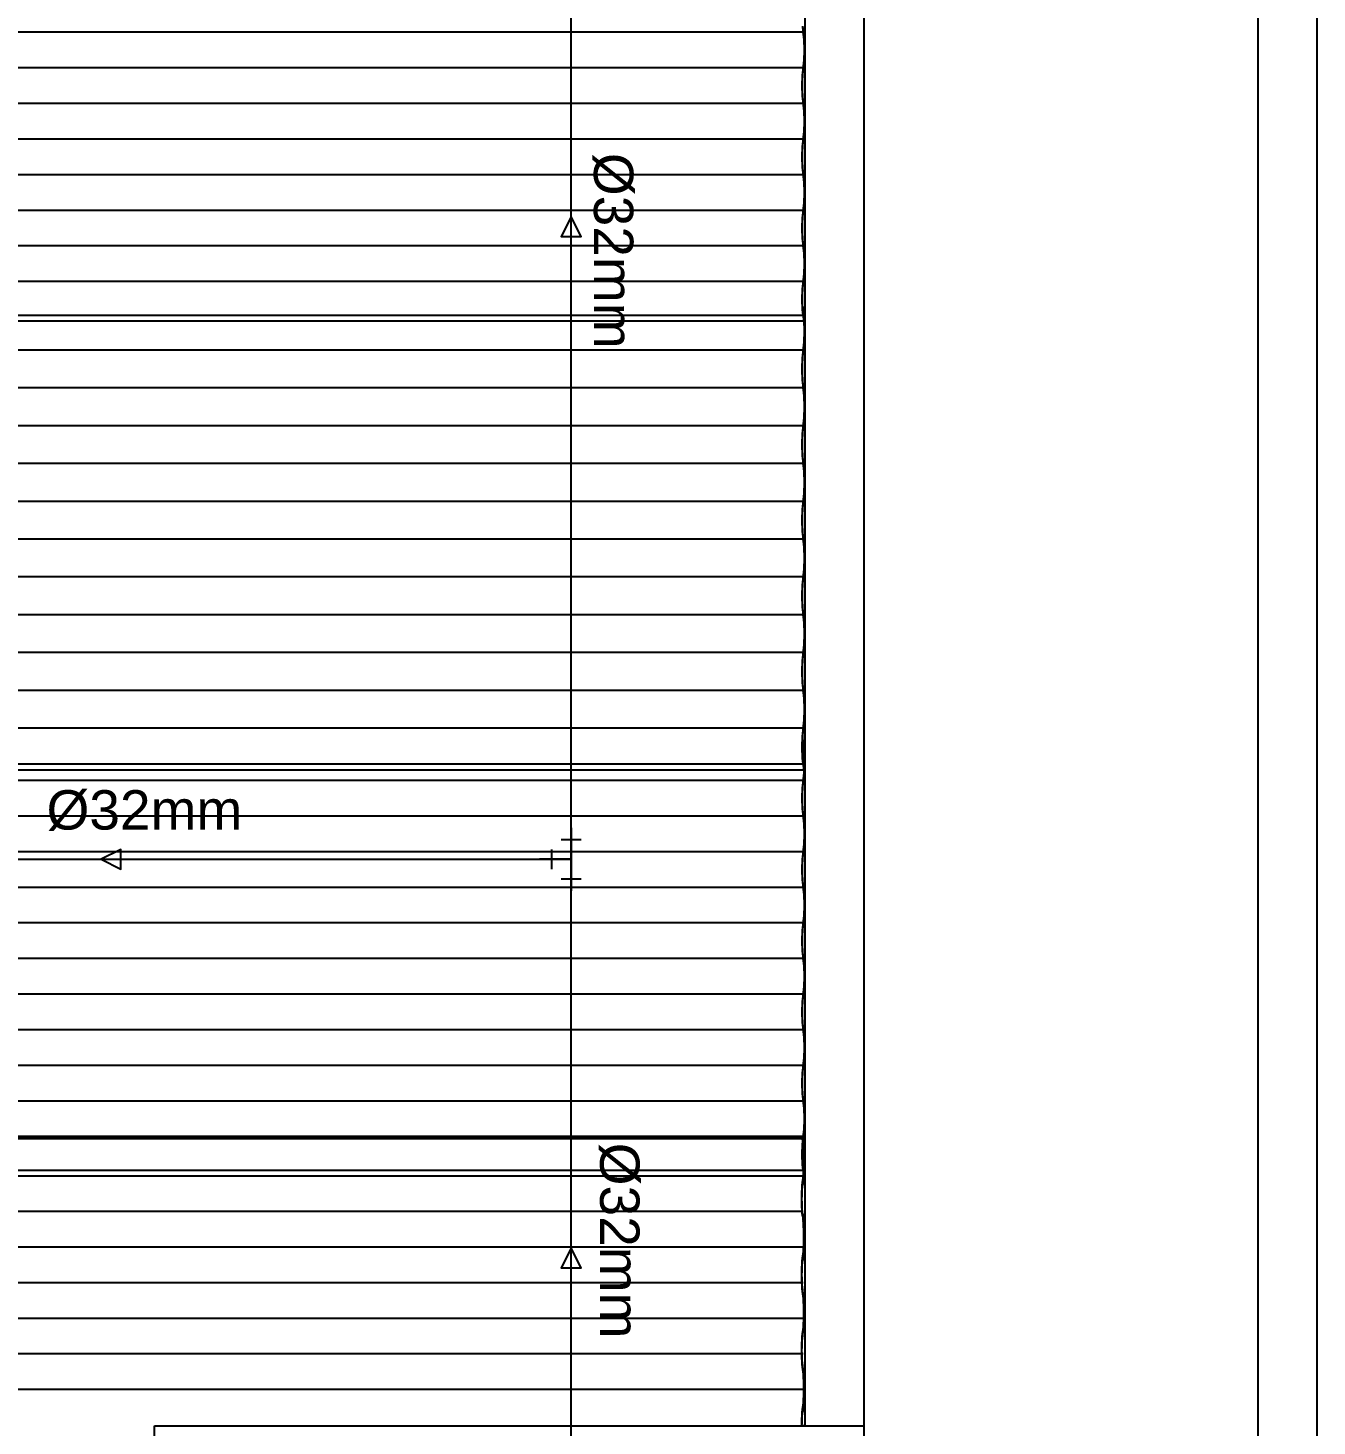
# Model space of a CAD drawing. Header units: millimetres. Extents: x 5512 to 5596, y 903 to 1082.
# Drawn here: x 5570.79 to 5576.09, y 985.85 to 991.6 of the extents above; entities that cross this region are included whole.
import ezdxf
from ezdxf.enums import TextEntityAlignment as Align

# ---------------------------------------------------------------- set-up
doc = ezdxf.new("R2010")
doc.units = ezdxf.units.MM
for name, color, linetype in [('0-COTAS', 8, 'Continuous'), ('AF', 5, 'Continuous'), ('CONEXOES', 3, 'Continuous'), ('TEXTO', 3, 'Continuous')]:
    doc.layers.add(name, color=color, linetype=linetype)
doc.styles.get("Standard").update_dxf_attribs({"font": 'arial.ttf'})

msp = doc.modelspace()

# ---------------------------------------------------------------- linework, layer by layer
at = {"layer": '0-COTAS'}
for p, q in [((5576.0936, 972.1628), (5576.0936, 1019.9533)), ((5575.8506, 1019.7103), (5575.8506, 972.4058)), ((5574.2306, 997.0305), (5574.2306, 985.8526)), ((5573.9876, 996.7875), (5573.9876, 985.8526)), ((5573.9807, 991.5904), (5573.9795, 991.6009)), ((5573.9814, 991.5977), (5573.9804, 991.607)), ((5573.9819, 991.5817), (5573.9807, 991.5904)), ((5573.9814, 991.5977), (5573.9839, 991.5802)), ((5573.9819, 991.5817), (5567.9911, 991.5817)), ((5573.9832, 991.573), (5573.9819, 991.5817)), ((5573.9843, 991.5624), (5573.9832, 991.573)), ((5573.9851, 991.5685), (5573.9839, 991.5802)), ((5573.9852, 991.5504), (5573.9843, 991.5624)), ((5573.9861, 991.5551), (5573.9851, 991.5685)), ((5573.9859, 991.5371), (5573.9852, 991.5504)), ((5573.9863, 991.523), (5573.9859, 991.5371)), ((5573.9869, 991.5403), (5573.9861, 991.5551)), ((5573.9873, 991.5246), (5573.9869, 991.5403)), ((5573.9852, 991.4666), (5573.9859, 991.4799)), ((5573.9859, 991.4799), (5573.9863, 991.494)), ((5573.9861, 991.4619), (5573.9869, 991.4767)), ((5573.9864, 991.5085), (5573.9863, 991.523)), ((5573.9863, 991.494), (5573.9864, 991.5085)), ((5573.9869, 991.4767), (5573.9873, 991.4923)), ((5573.9875, 991.5085), (5573.9873, 991.5246)), ((5573.9873, 991.4923), (5573.9875, 991.5085)), ((5573.9819, 991.4353), (5567.9911, 991.4353)), ((5573.9787, 991.4039), (5573.9795, 991.416)), ((5573.9795, 991.416), (5573.9807, 991.4266)), ((5573.9804, 991.4099), (5573.9814, 991.4193)), ((5573.9807, 991.4266), (5573.9819, 991.4353)), ((5573.9814, 991.4193), (5573.9839, 991.4367)), ((5573.9819, 991.4353), (5573.9832, 991.444)), ((5573.9832, 991.444), (5573.9843, 991.4545)), ((5573.9839, 991.4367), (5573.9851, 991.4484)), ((5573.9843, 991.4545), (5573.9852, 991.4666)), ((5573.9851, 991.4484), (5573.9861, 991.4619)), ((5573.9775, 991.362), (5573.9776, 991.3765)), ((5573.9776, 991.3475), (5573.9775, 991.362)), ((5573.9776, 991.3765), (5573.978, 991.3906)), ((5573.978, 991.3906), (5573.9787, 991.4039)), ((5573.9785, 991.362), (5573.9787, 991.3749)), ((5573.9787, 991.3492), (5573.9785, 991.362)), ((5573.9787, 991.3749), (5573.979, 991.3874)), ((5573.979, 991.3874), (5573.9796, 991.3992)), ((5573.9796, 991.3992), (5573.9804, 991.4099)), ((5573.978, 991.3334), (5573.9776, 991.3475)), ((5573.9787, 991.3202), (5573.978, 991.3334)), ((5573.979, 991.3367), (5573.9787, 991.3492)), ((5573.9795, 991.3081), (5573.9787, 991.3202)), ((5573.9796, 991.3249), (5573.979, 991.3367)), ((5573.9807, 991.2975), (5573.9795, 991.3081)), ((5573.9804, 991.3142), (5573.9796, 991.3249)), ((5573.9814, 991.3048), (5573.9804, 991.3142)), ((5573.9839, 991.2874), (5573.9814, 991.3048)), ((5573.9819, 991.2888), (5567.9911, 991.2888)), ((5573.9819, 991.2888), (5573.9807, 991.2975)), ((5573.9832, 991.2801), (5573.9819, 991.2888)), ((5573.9843, 991.2696), (5573.9832, 991.2801)), ((5573.9851, 991.2757), (5573.9839, 991.2874)), ((5573.9852, 991.2575), (5573.9843, 991.2696)), ((5573.9861, 991.2622), (5573.9851, 991.2757)), ((5573.9859, 991.2442), (5573.9852, 991.2575)), ((5573.9863, 991.2301), (5573.9859, 991.2442)), ((5573.9869, 991.2474), (5573.9861, 991.2622)), ((5573.9873, 991.2318), (5573.9869, 991.2474)), ((5573.9852, 991.1737), (5573.9859, 991.187)), ((5573.9859, 991.187), (5573.9863, 991.2011)), ((5573.9864, 991.2156), (5573.9863, 991.2301)), ((5573.9863, 991.2011), (5573.9864, 991.2156)), ((5573.9869, 991.1838), (5573.9873, 991.1995)), ((5573.9875, 991.2156), (5573.9873, 991.2318)), ((5573.9873, 991.1995), (5573.9875, 991.2156)), ((5573.9819, 991.1424), (5567.9911, 991.1424)), ((5573.9795, 991.1231), (5573.9807, 991.1337)), ((5573.9807, 991.1337), (5573.9819, 991.1424)), ((5573.9814, 991.1264), (5573.9839, 991.1438)), ((5573.9819, 991.1424), (5573.9832, 991.1511)), ((5573.9832, 991.1511), (5573.9843, 991.1617)), ((5573.9839, 991.1438), (5573.9851, 991.1556)), ((5573.9843, 991.1617), (5573.9852, 991.1737)), ((5573.9851, 991.1556), (5573.9861, 991.169)), ((5573.9861, 991.169), (5573.9869, 991.1838)), ((5573.9775, 991.0692), (5573.9776, 991.0837)), ((5573.9776, 991.0837), (5573.978, 991.0978)), ((5573.978, 991.0978), (5573.9787, 991.1111)), ((5573.9785, 991.0692), (5573.9787, 991.0821)), ((5573.9787, 991.1111), (5573.9795, 991.1231)), ((5573.9787, 991.0821), (5573.979, 991.0946)), ((5573.979, 991.0946), (5573.9796, 991.1063)), ((5573.9796, 991.1063), (5573.9804, 991.1171)), ((5573.9804, 991.1171), (5573.9814, 991.1264)), ((5573.9776, 991.0547), (5573.9775, 991.0692)), ((5573.978, 991.0406), (5573.9776, 991.0547)), ((5573.9787, 991.0273), (5573.978, 991.0406)), ((5573.9787, 991.0563), (5573.9785, 991.0692)), ((5573.979, 991.0438), (5573.9787, 991.0563)), ((5573.9795, 991.0152), (5573.9787, 991.0273)), ((5573.9796, 991.032), (5573.979, 991.0438)), ((5573.9807, 991.0047), (5573.9795, 991.0152)), ((5573.9804, 991.0213), (5573.9796, 991.032)), ((5573.9814, 991.0119), (5573.9804, 991.0213)), ((5573.9819, 990.996), (5567.9911, 990.996)), ((5573.9819, 990.996), (5573.9807, 991.0047)), ((5573.9839, 990.9945), (5573.9814, 991.0119)), ((5573.9832, 990.9873), (5573.9819, 990.996)), ((5573.9843, 990.9767), (5573.9832, 990.9873)), ((5573.9851, 990.9828), (5573.9839, 990.9945)), ((5573.9852, 990.9646), (5573.9843, 990.9767)), ((5573.9861, 990.9693), (5573.9851, 990.9828)), ((5573.9859, 990.9514), (5573.9852, 990.9646)), ((5573.9869, 990.9546), (5573.9861, 990.9693)), ((5573.9863, 990.9373), (5573.9859, 990.9514)), ((5573.9859, 990.8942), (5573.9863, 990.9082)), ((5573.9864, 990.9228), (5573.9863, 990.9373)), ((5573.9863, 990.9082), (5573.9864, 990.9228)), ((5573.9873, 990.9389), (5573.9869, 990.9546)), ((5573.9869, 990.8909), (5573.9873, 990.9066)), ((5573.9875, 990.9228), (5573.9873, 990.9389)), ((5573.9873, 990.9066), (5573.9875, 990.9228)), ((5573.9819, 990.8495), (5567.9911, 990.8495)), ((5573.9795, 990.8303), (5573.9807, 990.8408)), ((5573.9807, 990.8408), (5573.9819, 990.8495)), ((5573.9839, 990.851), (5573.9814, 990.8336)), ((5573.9819, 990.8495), (5573.9832, 990.8582)), ((5573.9832, 990.8582), (5573.9843, 990.8688)), ((5573.9839, 990.851), (5573.9851, 990.8627)), ((5573.9843, 990.8688), (5573.9852, 990.8809)), ((5573.9851, 990.8627), (5573.9861, 990.8762)), ((5573.9852, 990.8809), (5573.9859, 990.8942)), ((5573.9861, 990.8762), (5573.9869, 990.8909)), ((5573.9775, 990.7763), (5573.9776, 990.7908)), ((5573.9776, 990.7908), (5573.978, 990.8049)), ((5573.978, 990.8049), (5573.9787, 990.8182)), ((5573.9785, 990.7763), (5573.9787, 990.7892)), ((5573.9787, 990.8182), (5573.9795, 990.8303)), ((5573.9787, 990.7892), (5573.979, 990.8017)), ((5573.979, 990.8017), (5573.9796, 990.8135)), ((5573.9796, 990.8135), (5573.9804, 990.8242)), ((5573.9804, 990.8242), (5573.9814, 990.8336)), ((5573.9776, 990.7618), (5573.9775, 990.7763)), ((5573.978, 990.7477), (5573.9776, 990.7618)), ((5573.9787, 990.7344), (5573.978, 990.7477)), ((5573.9787, 990.7635), (5573.9785, 990.7763)), ((5573.979, 990.7509), (5573.9787, 990.7635)), ((5573.9795, 990.7224), (5573.9787, 990.7344)), ((5573.9796, 990.7392), (5573.979, 990.7509)), ((5573.9804, 990.7284), (5573.9796, 990.7392)), ((5573.9814, 990.7191), (5573.9804, 990.7284)), ((5573.9819, 990.7031), (5567.9911, 990.7031)), ((5573.9807, 990.7118), (5573.9795, 990.7224)), ((5573.9819, 990.7031), (5573.9807, 990.7118)), ((5573.9839, 990.7017), (5573.9814, 990.7191)), ((5573.9832, 990.6944), (5573.9819, 990.7031)), ((5573.9843, 990.6839), (5573.9832, 990.6944)), ((5573.9851, 990.6899), (5573.9839, 990.7017)), ((5573.9852, 990.6718), (5573.9843, 990.6839)), ((5573.9861, 990.6765), (5573.9851, 990.6899)), ((5573.9859, 990.6585), (5573.9852, 990.6718)), ((5573.9869, 990.6617), (5573.9861, 990.6765)), ((5573.9863, 990.6444), (5573.9859, 990.6585)), ((5573.9859, 990.6013), (5573.9863, 990.6154)), ((5573.9864, 990.6299), (5573.9863, 990.6444)), ((5573.9863, 990.6154), (5573.9864, 990.6299)), ((5573.9873, 990.646), (5573.9869, 990.6617)), ((5573.9869, 990.5981), (5573.9873, 990.6138)), ((5573.9875, 990.6299), (5573.9873, 990.646)), ((5573.9873, 990.6138), (5573.9875, 990.6299)), ((5573.9819, 990.5567), (5567.9911, 990.5567)), ((5573.9807, 990.548), (5573.9819, 990.5567)), ((5573.9814, 990.5407), (5573.9839, 990.5581)), ((5573.9819, 990.5567), (5573.9832, 990.5654)), ((5573.9832, 990.5654), (5573.9843, 990.5759)), ((5573.9839, 990.5581), (5573.9851, 990.5699)), ((5573.9843, 990.5759), (5573.9852, 990.588)), ((5573.9851, 990.5699), (5573.9861, 990.5833)), ((5573.9852, 990.588), (5573.9859, 990.6013)), ((5573.9861, 990.5833), (5573.9869, 990.5981)), ((5573.9775, 990.4835), (5573.9776, 990.498)), ((5573.9776, 990.498), (5573.978, 990.5121)), ((5573.978, 990.5121), (5573.9787, 990.5253)), ((5573.9785, 990.4835), (5573.9787, 990.4963)), ((5573.9787, 990.5253), (5573.9795, 990.5374)), ((5573.9787, 990.4963), (5573.979, 990.5088)), ((5573.979, 990.5088), (5573.9796, 990.5206)), ((5573.9795, 990.5374), (5573.9807, 990.548)), ((5573.9796, 990.5206), (5573.9804, 990.5313)), ((5573.9804, 990.5313), (5573.9814, 990.5407)), ((5573.9776, 990.469), (5573.9775, 990.4835)), ((5573.978, 990.4549), (5573.9776, 990.469)), ((5573.9787, 990.4416), (5573.978, 990.4549)), ((5573.9787, 990.4706), (5573.9785, 990.4835)), ((5573.979, 990.4581), (5573.9787, 990.4706)), ((5573.9795, 990.4295), (5573.9787, 990.4416)), ((5573.9793, 990.4529), (5573.979, 990.4581)), ((5573.9816, 990.4529), (5573.9793, 990.4529)), ((5573.9796, 990.4464), (5573.9793, 990.4529)), ((5573.9808, 990.4464), (5573.9796, 990.4464)), ((5573.9796, 990.4463), (5573.9796, 990.4464)), ((5573.9804, 990.4356), (5573.9796, 990.4463)), ((5573.9808, 990.4464), (5573.9816, 990.4529)), ((5573.9825, 990.4292), (5573.9808, 990.4464)), ((5573.9839, 990.4292), (5573.9816, 990.4529)), ((5567.9898, 990.419), (5573.9807, 990.419)), ((5567.9945, 990.3955), (5573.9831, 990.3955)), ((5573.9807, 990.419), (5573.9795, 990.4295)), ((5573.9804, 990.4356), (5573.9819, 990.4215)), ((5573.9807, 990.419), (5573.9831, 990.3955)), ((5573.9832, 990.4215), (5573.9819, 990.4215)), ((5573.9819, 990.4215), (5573.9838, 990.4028)), ((5573.9839, 990.4292), (5573.9825, 990.4292)), ((5573.9832, 990.4215), (5573.9825, 990.4292)), ((5573.9838, 990.4028), (5573.9831, 990.3955)), ((5573.9832, 990.4215), (5573.9839, 990.4292)), ((5573.9832, 990.4215), (5573.9843, 990.4103)), ((5573.9839, 990.4292), (5573.9851, 990.4168)), ((5573.9852, 990.3975), (5573.9843, 990.4103)), ((5573.9861, 990.4025), (5573.9851, 990.4168)), ((5573.9859, 990.3834), (5573.9852, 990.3975)), ((5573.9863, 990.3684), (5573.9859, 990.3834)), ((5573.9869, 990.3868), (5573.9861, 990.4025)), ((5573.9873, 990.3701), (5573.9869, 990.3868)), ((5573.9852, 990.3085), (5573.9859, 990.3226)), ((5573.9859, 990.3226), (5573.9863, 990.3376)), ((5573.9864, 990.353), (5573.9863, 990.3684)), ((5573.9863, 990.3376), (5573.9864, 990.353)), ((5573.9869, 990.3192), (5573.9873, 990.3358)), ((5573.9875, 990.353), (5573.9873, 990.3701)), ((5573.9873, 990.3358), (5573.9875, 990.353)), ((5573.9819, 990.2752), (5567.9911, 990.2752)), ((5573.9795, 990.2548), (5573.9807, 990.266)), ((5573.9807, 990.266), (5573.9819, 990.2752)), ((5573.9839, 990.2768), (5573.9814, 990.2583)), ((5573.9819, 990.2752), (5573.9832, 990.2845)), ((5573.9832, 990.2845), (5573.9843, 990.2957)), ((5573.9839, 990.2768), (5573.9851, 990.2892)), ((5573.9843, 990.2957), (5573.9852, 990.3085)), ((5573.9851, 990.2892), (5573.9861, 990.3035)), ((5573.9861, 990.3035), (5573.9869, 990.3192)), ((5573.9775, 990.1975), (5573.9776, 990.2129)), ((5573.9776, 990.2129), (5573.978, 990.2279)), ((5573.978, 990.2279), (5573.9787, 990.242)), ((5573.9785, 990.1975), (5573.9787, 990.2111)), ((5573.9787, 990.242), (5573.9795, 990.2548)), ((5573.9787, 990.2111), (5573.979, 990.2244)), ((5573.979, 990.2244), (5573.9796, 990.2369)), ((5573.9796, 990.2369), (5573.9804, 990.2483)), ((5573.9804, 990.2483), (5573.9814, 990.2583)), ((5573.9776, 990.1821), (5573.9775, 990.1975)), ((5573.978, 990.1671), (5573.9776, 990.1821)), ((5573.9787, 990.153), (5573.978, 990.1671)), ((5573.9787, 990.1838), (5573.9785, 990.1975)), ((5573.979, 990.1705), (5573.9787, 990.1838)), ((5573.9795, 990.1402), (5573.9787, 990.153)), ((5573.9796, 990.158), (5573.979, 990.1705)), ((5573.9804, 990.1466), (5573.9796, 990.158)), ((5573.9819, 990.1197), (5567.9911, 990.1197)), ((5573.9807, 990.129), (5573.9795, 990.1402)), ((5573.9814, 990.1367), (5573.9804, 990.1466)), ((5573.9819, 990.1197), (5573.9807, 990.129)), ((5573.9814, 990.1367), (5573.9839, 990.1182)), ((5573.9832, 990.1105), (5573.9819, 990.1197)), ((5573.9843, 990.0993), (5573.9832, 990.1105)), ((5573.9851, 990.1057), (5573.9839, 990.1182)), ((5573.9852, 990.0864), (5573.9843, 990.0993)), ((5573.9861, 990.0915), (5573.9851, 990.1057)), ((5573.9859, 990.0723), (5573.9852, 990.0864)), ((5573.9863, 990.0574), (5573.9859, 990.0723)), ((5573.9869, 990.0758), (5573.9861, 990.0915)), ((5573.9864, 990.042), (5573.9863, 990.0574)), ((5573.9863, 990.0266), (5573.9864, 990.042)), ((5573.9873, 990.0591), (5573.9869, 990.0758)), ((5573.9875, 990.042), (5573.9873, 990.0591)), ((5573.9873, 990.0248), (5573.9875, 990.042)), ((5573.9832, 989.9735), (5573.9843, 989.9847)), ((5573.9839, 989.9657), (5573.9851, 989.9782)), ((5573.9843, 989.9847), (5573.9852, 989.9975)), ((5573.9851, 989.9782), (5573.9861, 989.9925)), ((5573.9852, 989.9975), (5573.9859, 990.0116)), ((5573.9859, 990.0116), (5573.9863, 990.0266)), ((5573.9861, 989.9925), (5573.9869, 990.0082)), ((5573.9869, 990.0082), (5573.9873, 990.0248)), ((5573.9819, 989.9642), (5567.9911, 989.9642)), ((5573.978, 989.9168), (5573.9787, 989.9309)), ((5573.9787, 989.9309), (5573.9795, 989.9438)), ((5573.979, 989.9134), (5573.9796, 989.9259)), ((5573.9795, 989.9438), (5573.9807, 989.955)), ((5573.9796, 989.9259), (5573.9804, 989.9373)), ((5573.9804, 989.9373), (5573.9814, 989.9472)), ((5573.9807, 989.955), (5573.9819, 989.9642)), ((5573.9839, 989.9657), (5573.9814, 989.9472)), ((5573.9819, 989.9642), (5573.9832, 989.9735)), ((5573.9775, 989.8865), (5573.9776, 989.9019)), ((5573.9776, 989.871), (5573.9775, 989.8865)), ((5573.9776, 989.9019), (5573.978, 989.9168)), ((5573.978, 989.8561), (5573.9776, 989.871)), ((5573.9785, 989.8865), (5573.9787, 989.9001)), ((5573.9787, 989.8728), (5573.9785, 989.8865)), ((5573.9787, 989.9001), (5573.979, 989.9134)), ((5573.979, 989.8595), (5573.9787, 989.8728)), ((5573.9819, 989.8087), (5567.9911, 989.8087)), ((5573.9787, 989.842), (5573.978, 989.8561)), ((5573.9795, 989.8291), (5573.9787, 989.842)), ((5573.9796, 989.847), (5573.979, 989.8595)), ((5573.9807, 989.8179), (5573.9795, 989.8291)), ((5573.9804, 989.8356), (5573.9796, 989.847)), ((5573.9814, 989.8257), (5573.9804, 989.8356)), ((5573.9819, 989.8087), (5573.9807, 989.8179)), ((5573.9814, 989.8257), (5573.9839, 989.8072)), ((5573.9832, 989.7995), (5573.9819, 989.8087)), ((5573.9851, 989.7947), (5573.9839, 989.8072)), ((5573.9843, 989.7883), (5573.9832, 989.7995)), ((5573.9852, 989.7754), (5573.9843, 989.7883)), ((5573.9861, 989.7804), (5573.9851, 989.7947)), ((5573.9859, 989.7613), (5573.9852, 989.7754)), ((5573.9863, 989.7463), (5573.9859, 989.7613)), ((5573.9869, 989.7647), (5573.9861, 989.7804)), ((5573.9873, 989.7481), (5573.9869, 989.7647)), ((5573.9875, 989.7309), (5573.9873, 989.7481)), ((5573.9852, 989.6865), (5573.9859, 989.7006)), ((5573.9859, 989.7006), (5573.9863, 989.7155)), ((5573.9861, 989.6815), (5573.9869, 989.6971)), ((5573.9864, 989.7309), (5573.9863, 989.7463)), ((5573.9863, 989.7155), (5573.9864, 989.7309)), ((5573.9869, 989.6971), (5573.9873, 989.7138)), ((5573.9873, 989.7138), (5573.9875, 989.7309)), ((5573.9819, 989.6532), (5567.9911, 989.6532)), ((5573.9795, 989.6327), (5573.9807, 989.6439)), ((5573.9804, 989.6263), (5573.9814, 989.6362)), ((5573.9807, 989.6439), (5573.9819, 989.6532)), ((5573.9814, 989.6362), (5573.9839, 989.6547)), ((5573.9819, 989.6532), (5573.9832, 989.6624)), ((5573.9832, 989.6624), (5573.9843, 989.6736)), ((5573.9839, 989.6547), (5573.9851, 989.6672)), ((5573.9843, 989.6736), (5573.9852, 989.6865)), ((5573.9851, 989.6672), (5573.9861, 989.6815)), ((5573.9775, 989.5754), (5573.9776, 989.5908)), ((5573.9776, 989.56), (5573.9775, 989.5754)), ((5573.9776, 989.5908), (5573.978, 989.6058)), ((5573.978, 989.6058), (5573.9787, 989.6199)), ((5573.9785, 989.5754), (5573.9787, 989.5891)), ((5573.9787, 989.5618), (5573.9785, 989.5754)), ((5573.9787, 989.6199), (5573.9795, 989.6327)), ((5573.9787, 989.5891), (5573.979, 989.6024)), ((5573.979, 989.6024), (5573.9796, 989.6149)), ((5573.9796, 989.6149), (5573.9804, 989.6263)), ((5573.978, 989.5451), (5573.9776, 989.56)), ((5573.9787, 989.531), (5573.978, 989.5451)), ((5573.979, 989.5485), (5573.9787, 989.5618)), ((5573.9795, 989.5181), (5573.9787, 989.531)), ((5573.9796, 989.536), (5573.979, 989.5485)), ((5573.9807, 989.5069), (5573.9795, 989.5181)), ((5573.9804, 989.5246), (5573.9796, 989.536)), ((5573.9814, 989.5146), (5573.9804, 989.5246)), ((5573.9819, 989.4977), (5567.9911, 989.4977)), ((5573.9819, 989.4977), (5573.9807, 989.5069)), ((5573.9839, 989.4961), (5573.9814, 989.5146)), ((5573.9832, 989.4884), (5573.9819, 989.4977)), ((5573.9843, 989.4772), (5573.9832, 989.4884)), ((5573.9851, 989.4837), (5573.9839, 989.4961)), ((5573.9852, 989.4644), (5573.9843, 989.4772)), ((5573.9861, 989.4694), (5573.9851, 989.4837)), ((5573.9859, 989.4503), (5573.9852, 989.4644)), ((5573.9869, 989.4537), (5573.9861, 989.4694)), ((5573.9863, 989.4353), (5573.9859, 989.4503)), ((5573.9859, 989.3895), (5573.9863, 989.4045)), ((5573.9864, 989.4199), (5573.9863, 989.4353)), ((5573.9863, 989.4045), (5573.9864, 989.4199)), ((5573.9873, 989.4371), (5573.9869, 989.4537)), ((5573.9875, 989.4199), (5573.9873, 989.4371)), ((5573.9873, 989.4028), (5573.9875, 989.4199)), ((5573.9819, 989.3422), (5573.9832, 989.3514)), ((5573.9832, 989.3514), (5573.9843, 989.3626)), ((5573.9839, 989.3437), (5573.9851, 989.3562)), ((5573.9843, 989.3626), (5573.9852, 989.3754)), ((5573.9851, 989.3562), (5573.9861, 989.3704)), ((5573.9852, 989.3754), (5573.9859, 989.3895)), ((5573.9861, 989.3704), (5573.9869, 989.3861)), ((5573.9869, 989.3861), (5573.9873, 989.4028)), ((5573.9819, 989.3422), (5567.9911, 989.3422)), ((5573.9776, 989.2798), (5573.978, 989.2948)), ((5573.978, 989.2948), (5573.9787, 989.3089)), ((5573.9787, 989.3089), (5573.9795, 989.3217)), ((5573.9787, 989.2781), (5573.979, 989.2914)), ((5573.979, 989.2914), (5573.9796, 989.3039)), ((5573.9795, 989.3217), (5573.9807, 989.3329)), ((5573.9796, 989.3039), (5573.9804, 989.3153)), ((5573.9804, 989.3153), (5573.9814, 989.3252)), ((5573.9807, 989.3329), (5573.9819, 989.3422)), ((5573.9814, 989.3252), (5573.9839, 989.3437)), ((5573.9775, 989.2644), (5573.9776, 989.2798)), ((5573.9776, 989.249), (5573.9775, 989.2644)), ((5573.978, 989.234), (5573.9776, 989.249)), ((5573.9787, 989.2199), (5573.978, 989.234)), ((5573.9785, 989.2644), (5573.9787, 989.2781)), ((5573.9787, 989.2507), (5573.9785, 989.2644)), ((5573.979, 989.2375), (5573.9787, 989.2507)), ((5573.9796, 989.2249), (5573.979, 989.2375)), ((5573.9819, 989.1866), (5567.9911, 989.1866)), ((5573.9795, 989.2071), (5573.9787, 989.2199)), ((5573.9807, 989.1959), (5573.9795, 989.2071)), ((5573.9804, 989.2136), (5573.9796, 989.2249)), ((5573.9814, 989.2036), (5573.9804, 989.2136)), ((5573.9819, 989.1866), (5573.9807, 989.1959)), ((5573.9839, 989.1851), (5573.9814, 989.2036)), ((5573.9832, 989.1774), (5573.9819, 989.1866)), ((5573.9843, 989.1662), (5573.9832, 989.1774)), ((5573.9851, 989.1727), (5573.9839, 989.1851)), ((5573.9852, 989.1534), (5573.9843, 989.1662)), ((5573.9861, 989.1584), (5573.9851, 989.1727)), ((5573.9859, 989.1393), (5573.9852, 989.1534)), ((5573.9863, 989.1243), (5573.9859, 989.1393)), ((5573.9869, 989.1427), (5573.9861, 989.1584)), ((5573.9864, 989.1089), (5573.9863, 989.1243)), ((5573.9873, 989.126), (5573.9869, 989.1427)), ((5573.9875, 989.1089), (5573.9873, 989.126)), ((5573.9843, 989.0516), (5573.9852, 989.0644)), ((5573.9851, 989.0451), (5573.9861, 989.0594)), ((5573.9852, 989.0644), (5573.9859, 989.0785)), ((5573.9859, 989.0785), (5573.9863, 989.0935)), ((5573.9861, 989.0594), (5573.9869, 989.0751)), ((5573.9863, 989.0935), (5573.9864, 989.1089)), ((5573.9869, 989.0751), (5573.9873, 989.0918)), ((5573.9873, 989.0918), (5573.9875, 989.1089)), ((5573.9819, 989.0311), (5567.9911, 989.0311)), ((5573.9787, 988.9979), (5573.9795, 989.0107)), ((5573.9795, 989.0107), (5573.9807, 989.0219)), ((5573.9796, 988.9928), (5573.9804, 989.0042)), ((5573.9804, 989.0042), (5573.9814, 989.0142)), ((5573.9807, 989.0219), (5573.9819, 989.0311)), ((5573.9839, 989.0327), (5573.9814, 989.0142)), ((5573.9819, 989.0311), (5573.9832, 989.0404)), ((5573.9832, 989.0404), (5573.9843, 989.0516)), ((5573.9839, 989.0327), (5573.9851, 989.0451)), ((5573.9775, 988.9534), (5573.9776, 988.9688)), ((5573.9776, 988.938), (5573.9775, 988.9534)), ((5573.9776, 988.9688), (5573.978, 988.9838)), ((5573.978, 988.9838), (5573.9787, 988.9979)), ((5573.9785, 988.9534), (5573.9787, 988.9671)), ((5573.9787, 988.9397), (5573.9785, 988.9534)), ((5573.9787, 988.9671), (5573.979, 988.9803)), ((5573.979, 988.9803), (5573.9796, 988.9928)), ((5573.978, 988.923), (5573.9776, 988.938)), ((5573.9787, 988.9089), (5573.978, 988.923)), ((5573.979, 988.9264), (5573.9787, 988.9397)), ((5573.9795, 988.8961), (5573.9787, 988.9089)), ((5573.9796, 988.9139), (5573.979, 988.9264)), ((5573.9807, 988.8849), (5573.9795, 988.8961)), ((5573.9804, 988.9025), (5573.9796, 988.9139)), ((5573.9814, 988.8926), (5573.9804, 988.9025)), ((5573.9839, 988.8741), (5573.9814, 988.8926)), ((5573.9819, 988.8756), (5567.9911, 988.8756)), ((5573.9819, 988.8756), (5573.9807, 988.8849)), ((5573.9832, 988.8664), (5573.9819, 988.8756)), ((5573.9843, 988.8552), (5573.9832, 988.8664)), ((5573.9851, 988.8616), (5573.9839, 988.8741)), ((5573.9852, 988.8423), (5573.9843, 988.8552)), ((5573.9861, 988.8474), (5573.9851, 988.8616)), ((5573.9859, 988.8282), (5573.9852, 988.8423)), ((5573.9863, 988.8133), (5573.9859, 988.8282)), ((5573.9869, 988.8317), (5573.9861, 988.8474)), ((5573.9873, 988.815), (5573.9869, 988.8317)), ((5573.9859, 988.7675), (5573.9863, 988.7825)), ((5573.9864, 988.7979), (5573.9863, 988.8133)), ((5573.9863, 988.7825), (5573.9864, 988.7979)), ((5573.9869, 988.7641), (5573.9873, 988.7807)), ((5573.9875, 988.7979), (5573.9873, 988.815)), ((5573.9873, 988.7807), (5573.9875, 988.7979)), ((5573.9819, 988.7201), (5567.9911, 988.7201)), ((5573.9807, 988.7109), (5573.9819, 988.7201)), ((5573.9814, 988.7032), (5573.9839, 988.7216)), ((5573.9819, 988.7201), (5573.9832, 988.7294)), ((5573.9832, 988.7294), (5573.9843, 988.7406)), ((5573.9839, 988.7216), (5573.9851, 988.7341)), ((5573.9843, 988.7406), (5573.9852, 988.7534)), ((5573.9851, 988.7341), (5573.9861, 988.7484)), ((5573.9852, 988.7534), (5573.9859, 988.7675)), ((5573.9861, 988.7484), (5573.9869, 988.7641)), ((5573.9775, 988.6424), (5573.9776, 988.6578)), ((5573.9776, 988.6578), (5573.978, 988.6727)), ((5573.978, 988.6727), (5573.9787, 988.6868)), ((5573.9785, 988.6433), (5573.9787, 988.656)), ((5573.9787, 988.6868), (5573.9795, 988.6997)), ((5573.9787, 988.656), (5573.9789, 988.6668)), ((5573.9789, 988.6668), (5573.979, 988.6693)), ((5573.9808, 988.6668), (5573.9789, 988.6668)), ((5573.979, 988.6693), (5573.9792, 988.6729)), ((5573.9792, 988.6729), (5573.9796, 988.6818)), ((5573.9816, 988.6729), (5573.9792, 988.6729)), ((5573.9795, 988.6997), (5573.9807, 988.7109)), ((5573.9796, 988.6818), (5573.9804, 988.6932)), ((5573.9804, 988.6932), (5573.9814, 988.7032)), ((5573.9808, 988.6668), (5573.9816, 988.6729)), ((5573.9825, 988.6506), (5573.9808, 988.6668)), ((5573.9839, 988.6506), (5573.9816, 988.6729)), ((5573.9776, 988.627), (5573.9775, 988.6424)), ((5573.978, 988.612), (5573.9776, 988.627)), ((5573.9787, 988.5979), (5573.978, 988.612)), ((5573.9832, 988.6433), (5573.9785, 988.6433)), ((5573.9785, 988.6424), (5573.9785, 988.6433)), ((5573.9787, 988.6287), (5573.9785, 988.6424)), ((5573.979, 988.6154), (5573.9787, 988.6287)), ((5573.9796, 988.6029), (5573.979, 988.6154)), ((5573.9804, 988.5915), (5573.9796, 988.6029)), ((5573.9839, 988.6506), (5573.9825, 988.6506)), ((5573.9832, 988.6433), (5573.9825, 988.6506)), ((5573.9832, 988.6433), (5573.9839, 988.6506)), ((5573.9832, 988.6433), (5573.9843, 988.6328)), ((5573.9839, 988.6506), (5573.9851, 988.6389)), ((5573.9852, 988.6207), (5573.9843, 988.6328)), ((5573.9861, 988.6254), (5573.9851, 988.6389)), ((5573.9859, 988.6074), (5573.9852, 988.6207)), ((5573.9863, 988.5933), (5573.9859, 988.6074)), ((5573.9869, 988.6106), (5573.9861, 988.6254)), ((5573.9873, 988.595), (5573.9869, 988.6106)), ((5567.9898, 988.5738), (5573.9807, 988.5738)), ((5567.9949, 988.5489), (5573.9831, 988.5489)), ((5573.9795, 988.585), (5573.9787, 988.5979)), ((5573.9807, 988.5738), (5573.9795, 988.585)), ((5573.9838, 988.5566), (5573.9804, 988.5915)), ((5573.9807, 988.5738), (5573.9831, 988.5489)), ((5573.9838, 988.5566), (5573.9831, 988.5489)), ((5573.9852, 988.5369), (5573.9859, 988.5502)), ((5573.9859, 988.5502), (5573.9863, 988.5643)), ((5573.9861, 988.5322), (5573.9869, 988.547)), ((5573.9864, 988.5788), (5573.9863, 988.5933)), ((5573.9863, 988.5643), (5573.9864, 988.5788)), ((5573.9869, 988.547), (5573.9873, 988.5627)), ((5573.9875, 988.5788), (5573.9873, 988.595)), ((5573.9873, 988.5627), (5573.9875, 988.5788)), ((5573.9819, 988.5056), (5567.9911, 988.5056)), ((5573.9787, 988.4743), (5573.9795, 988.4863)), ((5573.9795, 988.4863), (5573.9807, 988.4969)), ((5573.9804, 988.4803), (5573.9814, 988.4896)), ((5573.9807, 988.4969), (5573.9819, 988.5056)), ((5573.9839, 988.507), (5573.9814, 988.4896)), ((5573.9819, 988.5056), (5573.9832, 988.5143)), ((5573.9832, 988.5143), (5573.9843, 988.5249)), ((5573.9839, 988.507), (5573.9851, 988.5188)), ((5573.9843, 988.5249), (5573.9852, 988.5369)), ((5573.9851, 988.5188), (5573.9861, 988.5322)), ((5573.9775, 988.4324), (5573.9776, 988.4469)), ((5573.9776, 988.4179), (5573.9775, 988.4324)), ((5573.9776, 988.4469), (5573.978, 988.461)), ((5573.978, 988.461), (5573.9787, 988.4743)), ((5573.9785, 988.4324), (5573.9787, 988.4453)), ((5573.9787, 988.4195), (5573.9785, 988.4324)), ((5573.9787, 988.4453), (5573.979, 988.4578)), ((5573.979, 988.4578), (5573.9796, 988.4695)), ((5573.9796, 988.4695), (5573.9804, 988.4803)), ((5573.978, 988.4038), (5573.9776, 988.4179)), ((5573.9787, 988.3905), (5573.978, 988.4038)), ((5573.979, 988.407), (5573.9787, 988.4195)), ((5573.9795, 988.3784), (5573.9787, 988.3905)), ((5573.9796, 988.3952), (5573.979, 988.407)), ((5573.9807, 988.3679), (5573.9795, 988.3784)), ((5573.9804, 988.3845), (5573.9796, 988.3952)), ((5573.9814, 988.3751), (5573.9804, 988.3845)), ((5573.9814, 988.3751), (5573.9839, 988.3577)), ((5573.9819, 988.3592), (5567.9911, 988.3592)), ((5573.9819, 988.3592), (5573.9807, 988.3679)), ((5573.9832, 988.3505), (5573.9819, 988.3592)), ((5573.9843, 988.3399), (5573.9832, 988.3505)), ((5573.9851, 988.346), (5573.9839, 988.3577)), ((5573.9852, 988.3278), (5573.9843, 988.3399)), ((5573.9861, 988.3325), (5573.9851, 988.346)), ((5573.9859, 988.3146), (5573.9852, 988.3278)), ((5573.9863, 988.3005), (5573.9859, 988.3146)), ((5573.9869, 988.3178), (5573.9861, 988.3325)), ((5573.9873, 988.3021), (5573.9869, 988.3178)), ((5573.9852, 988.2441), (5573.9859, 988.2574)), ((5573.9859, 988.2574), (5573.9863, 988.2714)), ((5573.9861, 988.2394), (5573.9869, 988.2541)), ((5573.9864, 988.286), (5573.9863, 988.3005)), ((5573.9863, 988.2714), (5573.9864, 988.286)), ((5573.9869, 988.2541), (5573.9873, 988.2698)), ((5573.9875, 988.286), (5573.9873, 988.3021)), ((5573.9873, 988.2698), (5573.9875, 988.286)), ((5573.9819, 988.2127), (5567.9911, 988.2127)), ((5573.9795, 988.1935), (5573.9807, 988.204)), ((5573.9804, 988.1874), (5573.9814, 988.1968)), ((5573.9807, 988.204), (5573.9819, 988.2127)), ((5573.9839, 988.2142), (5573.9814, 988.1968)), ((5573.9819, 988.2127), (5573.9832, 988.2214)), ((5573.9832, 988.2214), (5573.9843, 988.232)), ((5573.9839, 988.2142), (5573.9851, 988.2259)), ((5573.9843, 988.232), (5573.9852, 988.2441)), ((5573.9851, 988.2259), (5573.9861, 988.2394)), ((5573.9775, 988.1395), (5573.9776, 988.154)), ((5573.9776, 988.125), (5573.9775, 988.1395)), ((5573.9776, 988.154), (5573.978, 988.1681)), ((5573.978, 988.1681), (5573.9787, 988.1814)), ((5573.9785, 988.1395), (5573.9787, 988.1524)), ((5573.9787, 988.1267), (5573.9785, 988.1395)), ((5573.9787, 988.1814), (5573.9795, 988.1935)), ((5573.9787, 988.1524), (5573.979, 988.1649)), ((5573.979, 988.1649), (5573.9796, 988.1767)), ((5573.9796, 988.1767), (5573.9804, 988.1874)), ((5573.978, 988.1109), (5573.9776, 988.125)), ((5573.9787, 988.0976), (5573.978, 988.1109)), ((5573.979, 988.1141), (5573.9787, 988.1267)), ((5573.9795, 988.0856), (5573.9787, 988.0976)), ((5573.9796, 988.1024), (5573.979, 988.1141)), ((5573.9807, 988.075), (5573.9795, 988.0856)), ((5573.9804, 988.0916), (5573.9796, 988.1024)), ((5573.9814, 988.0823), (5573.9804, 988.0916)), ((5573.9814, 988.0823), (5573.9839, 988.0649)), ((5573.9819, 988.0663), (5567.9911, 988.0663)), ((5573.9819, 988.0663), (5573.9807, 988.075)), ((5573.9832, 988.0576), (5573.9819, 988.0663)), ((5573.9843, 988.0471), (5573.9832, 988.0576)), ((5573.9851, 988.0531), (5573.9839, 988.0649)), ((5573.9852, 988.035), (5573.9843, 988.0471)), ((5573.9861, 988.0397), (5573.9851, 988.0531)), ((5573.9859, 988.0217), (5573.9852, 988.035)), ((5573.9869, 988.0249), (5573.9861, 988.0397)), ((5573.9873, 988.0092), (5573.9869, 988.0249)), ((5573.9863, 988.0076), (5573.9859, 988.0217)), ((5573.9859, 987.9645), (5573.9863, 987.9786)), ((5573.9864, 987.9931), (5573.9863, 988.0076)), ((5573.9863, 987.9786), (5573.9864, 987.9931)), ((5573.9869, 987.9613), (5573.9873, 987.977)), ((5573.9875, 987.9931), (5573.9873, 988.0092)), ((5573.9873, 987.977), (5573.9875, 987.9931)), ((5573.9819, 987.9199), (5567.9911, 987.9199)), ((5573.9795, 987.9006), (5573.9807, 987.9112)), ((5573.9807, 987.9112), (5573.9819, 987.9199)), ((5573.9814, 987.9039), (5573.9839, 987.9213)), ((5573.9819, 987.9199), (5573.9832, 987.9286)), ((5573.9832, 987.9286), (5573.9843, 987.9391)), ((5573.9839, 987.9213), (5573.9851, 987.9331)), ((5573.9843, 987.9391), (5573.9852, 987.9512)), ((5573.9851, 987.9331), (5573.9861, 987.9465)), ((5573.9852, 987.9512), (5573.9859, 987.9645)), ((5573.9861, 987.9465), (5573.9869, 987.9613)), ((5573.9775, 987.8467), (5573.9776, 987.8612)), ((5573.9776, 987.8612), (5573.978, 987.8753)), ((5573.978, 987.8753), (5573.9787, 987.8885)), ((5573.9785, 987.8467), (5573.9787, 987.8595)), ((5573.9787, 987.8885), (5573.9795, 987.9006)), ((5573.9787, 987.8595), (5573.979, 987.872)), ((5573.979, 987.872), (5573.9796, 987.8838)), ((5573.9796, 987.8838), (5573.9804, 987.8945)), ((5573.9804, 987.8945), (5573.9814, 987.9039)), ((5573.9776, 987.8322), (5573.9775, 987.8467)), ((5573.978, 987.8181), (5573.9776, 987.8322)), ((5573.9787, 987.8048), (5573.978, 987.8181)), ((5573.9787, 987.8338), (5573.9785, 987.8467)), ((5573.979, 987.8213), (5573.9787, 987.8338)), ((5573.9795, 987.7927), (5573.9787, 987.8048)), ((5573.9796, 987.8095), (5573.979, 987.8213)), ((5573.9804, 987.7988), (5573.9796, 987.8095)), ((5573.9814, 987.7894), (5573.9804, 987.7988)), ((5573.9819, 987.7735), (5567.9911, 987.7735)), ((5573.9807, 987.7822), (5573.9795, 987.7927)), ((5573.9819, 987.7735), (5573.9807, 987.7822)), ((5573.9839, 987.772), (5573.9814, 987.7894)), ((5573.9832, 987.7647), (5573.9819, 987.7735)), ((5573.9843, 987.7542), (5573.9832, 987.7647)), ((5573.9851, 987.7603), (5573.9839, 987.772)), ((5573.9852, 987.7421), (5573.9843, 987.7542)), ((5573.9861, 987.7468), (5573.9851, 987.7603)), ((5573.9859, 987.7288), (5573.9852, 987.7421)), ((5573.9869, 987.7321), (5573.9861, 987.7468)), ((5573.9863, 987.7147), (5573.9859, 987.7288)), ((5573.9859, 987.6716), (5573.9863, 987.6857)), ((5573.9864, 987.7002), (5573.9863, 987.7147)), ((5573.9863, 987.6857), (5573.9864, 987.7002)), ((5573.9873, 987.7164), (5573.9869, 987.7321)), ((5573.9869, 987.6684), (5573.9873, 987.6841)), ((5573.9875, 987.7002), (5573.9873, 987.7164)), ((5573.9873, 987.6841), (5573.9875, 987.7002)), ((5573.9819, 987.627), (5567.9911, 987.627)), ((5573.9807, 987.6183), (5573.9819, 987.627)), ((5573.9814, 987.611), (5573.9839, 987.6285)), ((5573.9819, 987.627), (5573.9832, 987.6357)), ((5573.9832, 987.6357), (5573.9843, 987.6463)), ((5573.9839, 987.6285), (5573.9851, 987.6402)), ((5573.9843, 987.6463), (5573.9852, 987.6584)), ((5573.9851, 987.6402), (5573.9861, 987.6536)), ((5573.9852, 987.6584), (5573.9859, 987.6716)), ((5573.9861, 987.6536), (5573.9869, 987.6684)), ((5573.9775, 987.5538), (5573.9776, 987.5683)), ((5573.9776, 987.5683), (5573.978, 987.5824)), ((5573.978, 987.5824), (5573.9787, 987.5957)), ((5573.9785, 987.5538), (5573.9787, 987.5667)), ((5573.9787, 987.5957), (5573.9795, 987.6078)), ((5573.9787, 987.5667), (5573.979, 987.5792)), ((5573.979, 987.5792), (5573.9796, 987.591)), ((5573.9795, 987.6078), (5573.9807, 987.6183)), ((5573.9796, 987.591), (5573.9804, 987.6017)), ((5573.9804, 987.6017), (5573.9814, 987.611)), ((5573.9776, 987.5393), (5573.9775, 987.5538)), ((5573.978, 987.5252), (5573.9776, 987.5393)), ((5573.9787, 987.5119), (5573.978, 987.5252)), ((5573.9787, 987.5409), (5573.9785, 987.5538)), ((5573.979, 987.5284), (5573.9787, 987.5409)), ((5573.9795, 987.4998), (5573.9787, 987.5119)), ((5573.9796, 987.5166), (5573.979, 987.5284)), ((5573.9804, 987.5059), (5573.9796, 987.5166)), ((5573.9819, 987.4806), (5567.9911, 987.4806)), ((5573.9807, 987.4893), (5573.9795, 987.4998)), ((5573.9814, 987.4966), (5573.9804, 987.5059)), ((5573.9819, 987.4806), (5573.9807, 987.4893)), ((5573.9839, 987.4791), (5573.9814, 987.4966)), ((5573.9832, 987.4719), (5573.9819, 987.4806)), ((5573.9843, 987.4613), (5573.9832, 987.4719)), ((5573.9851, 987.4674), (5573.9839, 987.4791)), ((5573.9852, 987.4493), (5573.9843, 987.4613)), ((5573.9861, 987.454), (5573.9851, 987.4674)), ((5573.9859, 987.436), (5573.9852, 987.4493)), ((5573.9869, 987.4392), (5573.9861, 987.454)), ((5573.9863, 987.4219), (5573.9859, 987.436)), ((5573.9859, 987.3788), (5573.9863, 987.3929)), ((5573.9864, 987.4074), (5573.9863, 987.4219)), ((5573.9863, 987.3929), (5573.9864, 987.4074)), ((5573.9873, 987.4235), (5573.9869, 987.4392)), ((5573.9869, 987.3756), (5573.9873, 987.3912)), ((5573.9875, 987.4074), (5573.9873, 987.4235)), ((5573.9873, 987.3912), (5573.9875, 987.4074)), ((5573.9819, 987.3342), (5567.9911, 987.3342)), ((5573.9807, 987.3255), (5573.9819, 987.3342)), ((5573.9839, 987.3356), (5573.9814, 987.3182)), ((5573.9819, 987.3342), (5573.9832, 987.3429)), ((5573.9832, 987.3429), (5573.9843, 987.3534)), ((5573.9839, 987.3356), (5573.9851, 987.3473)), ((5573.9843, 987.3534), (5573.9852, 987.3655)), ((5573.9851, 987.3473), (5573.9861, 987.3608)), ((5573.9852, 987.3655), (5573.9859, 987.3788)), ((5573.9861, 987.3608), (5573.9869, 987.3756)), ((5573.9776, 987.2755), (5573.978, 987.2895)), ((5573.978, 987.2895), (5573.9787, 987.3028)), ((5573.9787, 987.3028), (5573.9795, 987.3149)), ((5573.9787, 987.2738), (5573.979, 987.2863)), ((5573.979, 987.2863), (5573.9796, 987.2981)), ((5573.9795, 987.3149), (5573.9807, 987.3255)), ((5573.9796, 987.2981), (5573.9804, 987.3088)), ((5573.9804, 987.3088), (5573.9814, 987.3182)), ((5573.9775, 987.2609), (5573.9776, 987.2755)), ((5573.9776, 987.2464), (5573.9775, 987.2609)), ((5573.978, 987.2323), (5573.9776, 987.2464)), ((5573.9787, 987.2191), (5573.978, 987.2323)), ((5573.9785, 987.2609), (5573.9787, 987.2738)), ((5573.9787, 987.2481), (5573.9785, 987.2609)), ((5573.979, 987.2356), (5573.9787, 987.2481)), ((5573.9795, 987.207), (5573.9787, 987.2191)), ((5573.9796, 987.2238), (5573.979, 987.2356)), ((5573.9804, 987.2131), (5573.9796, 987.2238)), ((5573.9819, 987.1877), (5567.9911, 987.1877)), ((5573.9807, 987.1964), (5573.9795, 987.207)), ((5573.9814, 987.2037), (5573.9804, 987.2131)), ((5573.9819, 987.1877), (5573.9807, 987.1964)), ((5573.9839, 987.1863), (5573.9814, 987.2037)), ((5573.9832, 987.179), (5573.9819, 987.1877)), ((5573.9843, 987.1685), (5573.9832, 987.179)), ((5573.9851, 987.1746), (5573.9839, 987.1863)), ((5573.9852, 987.1564), (5573.9843, 987.1685)), ((5573.9861, 987.1611), (5573.9851, 987.1746)), ((5573.9859, 987.1431), (5573.9852, 987.1564)), ((5573.9863, 987.129), (5573.9859, 987.1431)), ((5573.9869, 987.1463), (5573.9861, 987.1611)), ((5573.9864, 987.1145), (5573.9863, 987.129)), ((5573.9863, 987.1), (5573.9864, 987.1145)), ((5573.9873, 987.1307), (5573.9869, 987.1463)), ((5573.9875, 987.1145), (5573.9873, 987.1307)), ((5573.9873, 987.0984), (5573.9875, 987.1145)), ((5573.9819, 987.0413), (5573.9832, 987.05)), ((5573.9832, 987.05), (5573.9843, 987.0606)), ((5573.9839, 987.0427), (5573.9851, 987.0545)), ((5573.9843, 987.0606), (5573.9852, 987.0726)), ((5573.9851, 987.0545), (5573.9861, 987.0679)), ((5573.9852, 987.0726), (5573.9859, 987.0859)), ((5573.9859, 987.0859), (5573.9863, 987.1)), ((5573.9861, 987.0679), (5573.9869, 987.0827)), ((5573.9869, 987.0827), (5573.9873, 987.0984)), ((5573.9786, 987.0327), (5567.9898, 987.0327)), ((5573.9794, 987.0392), (5567.9908, 987.0392)), ((5573.9819, 987.0413), (5567.9911, 987.0413)), ((5573.9776, 986.9826), (5573.978, 986.9967)), ((5573.978, 986.9967), (5573.9787, 987.01)), ((5573.9786, 987.0327), (5573.9794, 987.0392)), ((5573.9796, 987.0224), (5573.9786, 987.0327)), ((5573.9787, 987.01), (5573.9795, 987.022)), ((5573.9787, 986.981), (5573.979, 986.9935)), ((5573.979, 986.9935), (5573.9796, 987.0052)), ((5573.9794, 987.0392), (5573.9803, 987.0296)), ((5573.9795, 987.022), (5573.9796, 987.0224)), ((5573.9796, 987.0224), (5573.9803, 987.0296)), ((5573.9803, 987.015), (5573.9796, 987.0224)), ((5573.9796, 987.0052), (5573.9803, 987.015)), ((5573.9803, 987.0296), (5573.9807, 987.0326)), ((5573.9803, 987.0296), (5573.9811, 987.0224)), ((5573.9803, 987.015), (5573.9804, 987.016)), ((5573.9821, 986.9966), (5573.9803, 987.015)), ((5573.9804, 987.016), (5573.9811, 987.0224)), ((5573.9807, 987.0326), (5573.9819, 987.0413)), ((5573.9811, 987.0224), (5573.9814, 987.0253)), ((5573.983, 987.003), (5573.9811, 987.0224)), ((5573.9814, 987.0253), (5573.9839, 987.0427)), ((5573.983, 986.9838), (5573.9821, 986.9966)), ((5573.9839, 986.9888), (5573.983, 987.003)), ((5573.9775, 986.9681), (5573.9776, 986.9826)), ((5573.9776, 986.9536), (5573.9775, 986.9681)), ((5573.978, 986.9395), (5573.9776, 986.9536)), ((5573.9787, 986.9262), (5573.978, 986.9395)), ((5573.9785, 986.9681), (5573.9787, 986.981)), ((5573.9787, 986.9552), (5573.9785, 986.9681)), ((5573.979, 986.9427), (5573.9787, 986.9552)), ((5573.9796, 986.9309), (5573.979, 986.9427)), ((5573.9837, 986.9697), (5573.983, 986.9838)), ((5573.9841, 986.9547), (5573.9837, 986.9697)), ((5573.9847, 986.9731), (5573.9839, 986.9888)), ((5573.9842, 986.9393), (5573.9841, 986.9547)), ((5573.9841, 986.9239), (5573.9842, 986.9393)), ((5573.9851, 986.9564), (5573.9847, 986.9731)), ((5573.9853, 986.9393), (5573.9851, 986.9564)), ((5573.9851, 986.9221), (5573.9853, 986.9393)), ((5567.9898, 986.9036), (5573.9807, 986.9036)), ((5568.0282, 986.8801), (5573.9819, 986.8801)), ((5573.9795, 986.9141), (5573.9787, 986.9262)), ((5573.9807, 986.9036), (5573.9795, 986.9141)), ((5573.9804, 986.9202), (5573.9796, 986.9309)), ((5573.9804, 986.9202), (5573.983, 986.8949)), ((5573.9807, 986.9036), (5573.9824, 986.8865)), ((5573.981, 986.8708), (5573.9819, 986.8801)), ((5573.9817, 986.8631), (5573.983, 986.8755)), ((5573.9819, 986.8801), (5573.9821, 986.882)), ((5573.9819, 986.8801), (5573.9831, 986.8801)), ((5573.9821, 986.882), (5573.9824, 986.8865)), ((5573.9824, 986.8865), (5573.983, 986.8948)), ((5573.9824, 986.8865), (5573.9831, 986.8801)), ((5573.983, 986.8949), (5573.9837, 986.9089)), ((5573.983, 986.8948), (5573.983, 986.8949)), ((5573.983, 986.8948), (5573.9838, 986.8876)), ((5573.983, 986.8755), (5573.9837, 986.8862)), ((5573.9837, 986.8862), (5573.9831, 986.8801)), ((5573.9837, 986.9089), (5573.9841, 986.9239)), ((5573.9838, 986.8874), (5573.9837, 986.8862)), ((5573.9838, 986.8876), (5573.9839, 986.8898)), ((5573.9838, 986.8876), (5573.9838, 986.8874)), ((5573.9839, 986.8898), (5573.9847, 986.9055)), ((5573.9847, 986.9055), (5573.9851, 986.9221)), ((5573.9758, 986.8141), (5573.9765, 986.8282)), ((5573.9765, 986.8282), (5573.9774, 986.8411)), ((5573.9768, 986.8107), (5573.9774, 986.8232)), ((5573.9774, 986.8411), (5573.9785, 986.8523)), ((5573.9774, 986.8232), (5573.9782, 986.8346)), ((5573.9782, 986.8346), (5573.9792, 986.8446)), ((5573.9785, 986.8523), (5573.981, 986.8708)), ((5573.9817, 986.8631), (5573.9792, 986.8446)), ((5573.9753, 986.7838), (5573.9754, 986.7992)), ((5573.9754, 986.7684), (5573.9753, 986.7838)), ((5573.9754, 986.7992), (5573.9758, 986.8141)), ((5573.9758, 986.7534), (5573.9754, 986.7684)), ((5573.9763, 986.7838), (5573.9765, 986.7974)), ((5573.9765, 986.7701), (5573.9763, 986.7838)), ((5573.9765, 986.7974), (5573.9768, 986.8107)), ((5573.9768, 986.7568), (5573.9765, 986.7701)), ((5573.9819, 986.7337), (5567.9911, 986.7337)), ((5573.9765, 986.7393), (5573.9758, 986.7534)), ((5573.9774, 986.7265), (5573.9765, 986.7393)), ((5573.9774, 986.7443), (5573.9768, 986.7568)), ((5573.9782, 986.7329), (5573.9774, 986.7443)), ((5573.9785, 986.7153), (5573.9774, 986.7265)), ((5573.9792, 986.723), (5573.9782, 986.7329)), ((5573.9785, 986.7153), (5573.981, 986.6968)), ((5573.9792, 986.723), (5573.9817, 986.7045)), ((5573.983, 986.692), (5573.9817, 986.7045)), ((5573.9821, 986.6856), (5573.981, 986.6968)), ((5573.983, 986.6727), (5573.9821, 986.6856)), ((5573.9839, 986.6777), (5573.983, 986.692)), ((5573.9837, 986.6586), (5573.983, 986.6727)), ((5573.9841, 986.6437), (5573.9837, 986.6586)), ((5573.9847, 986.6621), (5573.9839, 986.6777)), ((5573.9851, 986.6454), (5573.9847, 986.6621)), ((5573.9853, 986.6283), (5573.9851, 986.6454)), ((5573.9819, 986.5872), (5567.9911, 986.5872)), ((5573.983, 986.5838), (5573.9837, 986.5979)), ((5573.9837, 986.5979), (5573.9841, 986.6129)), ((5573.9839, 986.5788), (5573.9847, 986.5945)), ((5573.9842, 986.6283), (5573.9841, 986.6437)), ((5573.9841, 986.6129), (5573.9842, 986.6283)), ((5573.9847, 986.5945), (5573.9851, 986.6111)), ((5573.9851, 986.6111), (5573.9853, 986.6283)), ((5573.9765, 986.5172), (5573.9774, 986.5301)), ((5573.9774, 986.5301), (5573.9785, 986.5413)), ((5573.9782, 986.5236), (5573.9792, 986.5335)), ((5573.9785, 986.5413), (5573.981, 986.5598)), ((5573.9817, 986.552), (5573.9792, 986.5335)), ((5573.981, 986.5598), (5573.9821, 986.571)), ((5573.9817, 986.552), (5573.983, 986.5645)), ((5573.9821, 986.571), (5573.983, 986.5838)), ((5573.983, 986.5645), (5573.9839, 986.5788)), ((5573.9753, 986.4727), (5573.9754, 986.4882)), ((5573.9754, 986.4573), (5573.9753, 986.4727)), ((5573.9754, 986.4882), (5573.9758, 986.5031)), ((5573.9758, 986.5031), (5573.9765, 986.5172)), ((5573.9763, 986.4727), (5573.9765, 986.4864)), ((5573.9765, 986.4591), (5573.9763, 986.4727)), ((5573.9765, 986.4864), (5573.9768, 986.4997)), ((5573.9768, 986.4997), (5573.9774, 986.5122)), ((5573.9774, 986.5122), (5573.9782, 986.5236)), ((5573.9819, 986.4408), (5567.9911, 986.4408)), ((5573.9758, 986.4424), (5573.9754, 986.4573)), ((5573.9765, 986.4283), (5573.9758, 986.4424)), ((5573.9768, 986.4458), (5573.9765, 986.4591)), ((5573.9774, 986.4154), (5573.9765, 986.4283)), ((5573.9774, 986.4333), (5573.9768, 986.4458)), ((5573.9782, 986.4219), (5573.9774, 986.4333)), ((5573.9785, 986.4042), (5573.9774, 986.4154)), ((5573.9792, 986.412), (5573.9782, 986.4219)), ((5573.981, 986.3857), (5573.9785, 986.4042)), ((5573.9817, 986.3935), (5573.9792, 986.412)), ((5573.9821, 986.3745), (5573.981, 986.3857)), ((5573.983, 986.381), (5573.9817, 986.3935)), ((5573.983, 986.3617), (5573.9821, 986.3745)), ((5573.9839, 986.3667), (5573.983, 986.381)), ((5573.9837, 986.3476), (5573.983, 986.3617)), ((5573.9847, 986.351), (5573.9839, 986.3667)), ((5573.9841, 986.3326), (5573.9837, 986.3476)), ((5573.9837, 986.2869), (5573.9841, 986.3018)), ((5573.9842, 986.3172), (5573.9841, 986.3326)), ((5573.9841, 986.3018), (5573.9842, 986.3172)), ((5573.9851, 986.3344), (5573.9847, 986.351)), ((5573.9847, 986.2834), (5573.9851, 986.3001)), ((5573.9853, 986.3172), (5573.9851, 986.3344)), ((5573.9851, 986.3001), (5573.9853, 986.3172)), ((5573.9819, 986.2944), (5567.9911, 986.2944)), ((5573.9785, 986.2302), (5573.981, 986.2487)), ((5573.981, 986.2487), (5573.9821, 986.2599)), ((5573.9817, 986.241), (5573.983, 986.2535)), ((5573.9821, 986.2599), (5573.983, 986.2728)), ((5573.983, 986.2728), (5573.9837, 986.2869)), ((5573.983, 986.2535), (5573.9839, 986.2678)), ((5573.9839, 986.2678), (5573.9847, 986.2834)), ((5573.9754, 986.1771), (5573.9758, 986.1921)), ((5573.9758, 986.1921), (5573.9765, 986.2062)), ((5573.9765, 986.2062), (5573.9774, 986.219)), ((5573.9765, 986.1754), (5573.9768, 986.1887)), ((5573.9768, 986.1887), (5573.9774, 986.2012)), ((5573.9774, 986.219), (5573.9785, 986.2302)), ((5573.9774, 986.2012), (5573.9782, 986.2126)), ((5573.9782, 986.2126), (5573.9792, 986.2225)), ((5573.9792, 986.2225), (5573.9817, 986.241)), ((5573.9819, 986.148), (5567.9911, 986.148)), ((5573.9753, 986.1617), (5573.9754, 986.1771)), ((5573.9754, 986.1463), (5573.9753, 986.1617)), ((5573.9758, 986.1313), (5573.9754, 986.1463)), ((5573.9765, 986.1172), (5573.9758, 986.1313)), ((5573.9763, 986.1617), (5573.9765, 986.1754)), ((5573.9765, 986.1481), (5573.9763, 986.1617)), ((5573.9768, 986.1348), (5573.9765, 986.1481)), ((5573.9774, 986.1223), (5573.9768, 986.1348)), ((5573.9774, 986.1044), (5573.9765, 986.1172)), ((5573.9782, 986.1109), (5573.9774, 986.1223)), ((5573.9785, 986.0932), (5573.9774, 986.1044)), ((5573.9792, 986.1009), (5573.9782, 986.1109)), ((5573.981, 986.0747), (5573.9785, 986.0932)), ((5573.9817, 986.0824), (5573.9792, 986.1009)), ((5573.9821, 986.0635), (5573.981, 986.0747)), ((5573.983, 986.07), (5573.9817, 986.0824)), ((5573.9839, 986.0557), (5573.983, 986.07)), ((5573.983, 986.0507), (5573.9821, 986.0635)), ((5573.9837, 986.0366), (5573.983, 986.0507)), ((5573.9841, 986.0216), (5573.9837, 986.0366)), ((5573.9847, 986.04), (5573.9839, 986.0557)), ((5573.9842, 986.0062), (5573.9841, 986.0216)), ((5573.9851, 986.0234), (5573.9847, 986.04)), ((5573.9853, 986.0062), (5573.9851, 986.0234)), ((5573.9819, 986.0015), (5567.9911, 986.0015)), ((5573.9821, 985.9489), (5573.983, 985.9617)), ((5573.983, 985.9617), (5573.9837, 985.9758)), ((5573.983, 985.9424), (5573.9839, 985.9567)), ((5573.9837, 985.9758), (5573.9841, 985.9908)), ((5573.9839, 985.9567), (5573.9847, 985.9724)), ((5573.9841, 985.9908), (5573.9842, 986.0062)), ((5573.9847, 985.9724), (5573.9851, 985.9891)), ((5573.9851, 985.9891), (5573.9853, 986.0062)), ((5573.9765, 985.8952), (5573.9774, 985.908)), ((5573.9774, 985.908), (5573.9785, 985.9192)), ((5573.9774, 985.8902), (5573.9782, 985.9016)), ((5573.9782, 985.9016), (5573.9792, 985.9115)), ((5573.9785, 985.9192), (5573.981, 985.9377)), ((5573.9817, 985.93), (5573.9792, 985.9115)), ((5573.981, 985.9377), (5573.9821, 985.9489)), ((5573.9817, 985.93), (5573.983, 985.9424)), ((5571.3146, 985.8526), (5574.2306, 985.8526)), ((5571.3146, 981.8026), (5571.3146, 985.8526)), ((5573.9753, 985.8526), (5573.9754, 985.8661)), ((5573.9764, 985.8526), (5573.9753, 985.8526)), ((5573.9754, 985.8661), (5573.9758, 985.8811)), ((5573.9758, 985.8811), (5573.9765, 985.8952)), ((5573.9764, 985.8526), (5573.9765, 985.8644)), ((5573.9876, 985.8526), (5573.9764, 985.8526)), ((5573.9765, 985.8644), (5573.9768, 985.8777)), ((5573.9768, 985.8777), (5573.9774, 985.8902)), ((5574.2306, 985.8526), (5574.2306, 981.8026))]:
    msp.add_line(p, q, dxfattribs=at)
at = {"layer": 'AF'}
for p, q in [((5573.0276, 982.3931), (5573.0276, 996.9118)), ((5569.0896, 988.1817), (5573.0276, 988.1817))]:
    msp.add_line(p, q, dxfattribs=at)
for points in [[(5573.0276, 990.823, 0), (5572.9871, 990.742, 0), (5573.0681, 990.742, 0), (5573.0276, 990.823, 0)], [(5571.0956, 988.1817, 0), (5571.1766, 988.1412, 0), (5571.1766, 988.2222, 0), (5571.0956, 988.1817, 0)], [(5573.0276, 986.5835, 0), (5572.9871, 986.5025, 0), (5573.0681, 986.5025, 0), (5573.0276, 986.5835, 0)]]:
    msp.add_polyline3d(points, dxfattribs=at)
at = {"layer": 'CONEXOES'}
for p, q in [((5573.0276, 988.3113), (5573.0276, 988.0521)), ((5572.9871, 988.2627), (5573.0681, 988.2627)), ((5572.9466, 988.2222), (5572.9466, 988.1412)), ((5573.0276, 988.1817), (5572.898, 988.1817)), ((5572.9871, 988.1007), (5573.0681, 988.1007))]:
    msp.add_line(p, q, dxfattribs=at)

# ---------------------------------------------------------------- texts
at = {"layer": 'TEXTO'}
for p in [(5573.202, 990.6834), (5573.2274, 986.614)]:
    msp.add_text('Ø32mm', height=0.162, rotation=270, dxfattribs=at).set_placement(p, align=Align.MIDDLE_CENTER)
msp.add_text('Ø32mm', height=0.162, dxfattribs=at).set_placement((5571.2733, 988.3847), align=Align.MIDDLE_CENTER)

doc.saveas('drawing.dxf')
